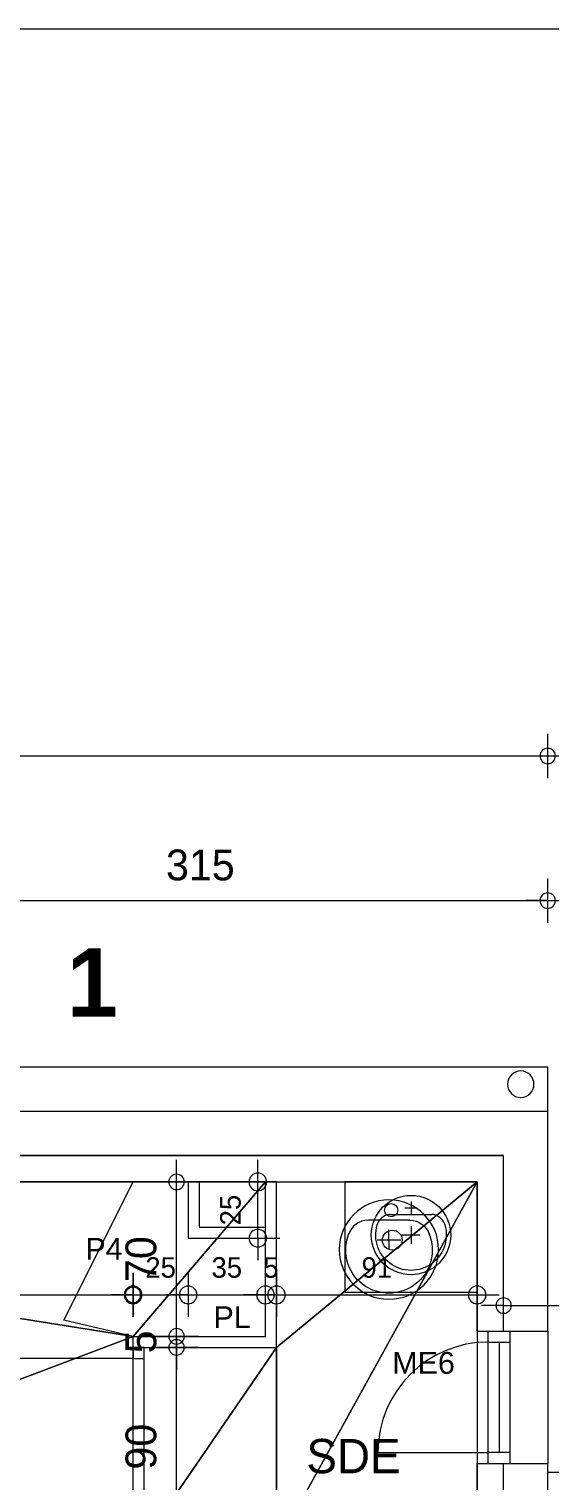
# Model space of a CAD drawing. Header units: metres. Extents: x 1.8 to 67.5, y -52.8 to -10.8.
# Drawn here: x 34.95 to 37.31, y -17.35 to -10.77 of the extents above; entities that cross this region are included whole.
import ezdxf
from ezdxf.enums import TextEntityAlignment as Align
from ezdxf.lldxf.tags import DXFTag

# ---------------------------------------------------------------- set-up
doc = ezdxf.new("R2010")
doc.units = ezdxf.units.M
doc.header["$MEASUREMENT"] = 0
for name, color, linetype in [('Calque commun', 7, 'Continuous'), ('Calque2', 7, 'Continuous'), ('Calque4', 7, 'Continuous'), ('Calque90', 7, 'Continuous'), ('Textes', 7, 'Continuous')]:
    doc.layers.add(name, color=color, linetype=linetype)
doc.styles.add('Arial8', font='arial.ttf', dxfattribs={"height": 0.098961})
doc.styles.add('Century Gothic', font='GOTHICB.TTF', dxfattribs={"height": 0.31023})
doc.styles.add('Century Gothic11', font='GOTHIC.TTF', dxfattribs={"height": 0.139636})
doc.styles.add('Century Gothic19', font='GOTHIC.TTF', dxfattribs={"height": 0.155151})
doc.styles.add('Century Gothic21', font='GOTHIC.TTF', dxfattribs={"height": 0.09309})
tags = doc.linetypes.add('HIDDEN2', pattern=[0.1875, 0.125, -0.0625]).pattern_tags.tags
tags[6:7] = [DXFTag(74, 4), DXFTag(75, 0), DXFTag(340, '0'), DXFTag(46, 1.0), DXFTag(50, 0.0), DXFTag(44, 0.0), DXFTag(45, 0.0)]
tags[4:5] = [DXFTag(74, 4), DXFTag(75, 0), DXFTag(340, '0'), DXFTag(46, 1.0), DXFTag(50, 0.0), DXFTag(44, 0.0), DXFTag(45, 0.0)]

# ---------------------------------------------------------------- blocks, each defined once
blk = doc.blocks.new('Block52770')
at = {"layer": 'Calque commun', "color": 7, "linetype": 'Continuous', "lineweight": 18}
for p, q in [((37.3037, -16.667), (37.3037, -15.6712)), ((37.3037, -19.5687), (37.3037, -17.267))]:
    blk.add_line(p, q, dxfattribs=at)
at = {"layer": 'Calque commun', "color": 7, "linetype": 'Continuous', "lineweight": 9}
for p, q in [((37.1037, -16.667), (37.1037, -15.8712)), ((36.9837, -16.667), (36.9837, -15.9912)), ((36.9837, -19.5687), (36.9837, -17.267)), ((37.1037, -19.5687), (37.1037, -17.267))]:
    blk.add_line(p, q, dxfattribs=at)
blk = doc.blocks.new('Block52771')
at = {"layer": 'Calque commun', "color": 7, "linetype": 'Continuous', "lineweight": 18}
for p, q in [((30.7037, -15.6712), (32.9537, -15.6712)), ((34.1537, -15.6712), (37.3037, -15.6712))]:
    blk.add_line(p, q, dxfattribs=at)
at = {"layer": 'Calque commun', "color": 7, "linetype": 'Continuous', "lineweight": 9}
for p, q in [((30.9037, -15.8712), (32.9537, -15.8712)), ((34.1537, -15.8712), (37.1037, -15.8712)), ((31.0238, -15.9912), (32.9537, -15.9912)), ((34.1537, -15.9912), (36.9837, -15.9912))]:
    blk.add_line(p, q, dxfattribs=at)
blk = doc.blocks.new('@PRES_1_$$_1-4')
at = {"layer": 'Calque commun', "color": 5, "linetype": 'Continuous', "lineweight": 9}
for p, q in [((0, 0.32), (0.6, 0.32)), ((0.6, 0.15), (0, 0.15)), ((0.05, 0.05), (0.05, 0.15)), ((0.55, 0.15), (0.55, 0.05)), ((0.05, 0.1), (0.55, 0.1)), ((0.6, 0.05), (0, 0.05)), ((0, 0), (0.6, 0))]:
    blk.add_line(p, q, dxfattribs=at)
blk = doc.blocks.new('@PRES_1_$$_1-5')
at = {"layer": 'Calque commun', "color": 0, "linetype": 'ByBlock', "lineweight": -2}
blk.add_line((0, 0), (0, 0.32), dxfattribs=at)
blk = doc.blocks.new('@PRES_1_$$_1-6')
at = {"layer": 'Calque commun', "color": 0, "linetype": 'ByBlock', "lineweight": -2}
blk.add_line((0, 0), (0, 0.32), dxfattribs=at)
blk = doc.blocks.new('INTER_2D_COMB2')
at = {"layer": 'Calque4', "color": 0, "linetype": 'ByBlock', "lineweight": -2}
blk.add_blockref('@PRES_1_$$_1-4', (0, 0), dxfattribs=at)
at = {"layer": 'Calque4', "color": 7, "linetype": 'Continuous', "lineweight": 9}
blk.add_blockref('@PRES_1_$$_1-5', (0, 0), dxfattribs=at)
at = {"layer": 'Calque4', "color": 7, "linetype": 'Continuous', "lineweight": 9, "extrusion": (0, 0, -1), "xscale": -1, "yscale": -1, "zscale": -1, "rotation": -180}
blk.add_blockref('@PRES_1_$$_1-6', (-0.6, 0), dxfattribs=at)
blk = doc.blocks.new('PLACED_COMB2')
at = {"layer": 'Calque4', "color": 0, "linetype": 'ByBlock', "lineweight": -2}
blk.add_blockref('INTER_2D_COMB2', (0, 0), dxfattribs=at)
blk = doc.blocks.new('new69')
at = {"layer": 'Calque commun', "color": 5, "linetype": 'Continuous', "lineweight": 9}
blk.add_arc((0, 0), 0.5, 0, 359.99941, dxfattribs=at)
blk = doc.blocks.new('new70')
at = {"layer": 'Calque commun', "color": 5, "linetype": 'Continuous', "lineweight": 9}
blk.add_arc((0, 0), 0.5, 0, 359.99941, dxfattribs=at)
blk = doc.blocks.new('DimLine53548')
at = {"layer": 'Calque commun', "color": 5, "linetype": 'Continuous', "lineweight": 9}
for p, q in [((34.1537, -14.8163), (34.1537, -14.6163)), ((37.3037, -14.8163), (37.3037, -14.6163)), ((34.1537, -14.7163), (34.0537, -14.7163)), ((34.1537, -14.7163), (37.3037, -14.7163)), ((37.3037, -14.7163), (37.4037, -14.7163))]:
    blk.add_line(p, q, dxfattribs=at)
at = {"layer": 'Calque commun', "color": 5, "linetype": 'Continuous', "lineweight": 9, "xscale": 0.07000000029802322, "yscale": 0.07000000029802322, "zscale": 0.07000000029802322}
for name, p in [('new69', (34.1537, -14.7163)), ('new70', (37.3037, -14.7163))]:
    blk.add_blockref(name, p, dxfattribs=at)
at = {"layer": 'Calque commun', "color": 5, "linetype": 'Continuous', "lineweight": 9, "style": 'Century Gothic11'}
blk.add_text('315', height=0.13964, dxfattribs=at).set_placement((35.7287, -14.6663), align=Align.BOTTOM_CENTER)
blk = doc.blocks.new('new81')
at = {"layer": 'Calque commun', "color": 5, "linetype": 'Continuous', "lineweight": 9}
blk.add_arc((0, 0), 0.5, 0, 359.99941, dxfattribs=at)
blk = doc.blocks.new('new82')
at = {"layer": 'Calque commun', "color": 5, "linetype": 'Continuous', "lineweight": 9}
blk.add_arc((0, 0), 0.5, 0, 359.99941, dxfattribs=at)
blk = doc.blocks.new('DimLine54847')
at = {"layer": 'Calque commun', "color": 5, "linetype": 'Continuous', "lineweight": 9}
for p, q in [((37.1037, -16.6517), (37.1037, -16.4517)), ((40.0837, -16.6517), (40.0837, -16.4517)), ((37.1037, -16.5517), (37.0037, -16.5517)), ((37.1037, -16.5517), (40.0837, -16.5517)), ((40.0837, -16.5517), (40.1837, -16.5517))]:
    blk.add_line(p, q, dxfattribs=at)
at = {"layer": 'Calque commun', "color": 5, "linetype": 'Continuous', "lineweight": 9, "xscale": 0.07000000029802322, "yscale": 0.07000000029802322, "zscale": 0.07000000029802322}
for name, p in [('new81', (37.1037, -16.5517)), ('new82', (40.0837, -16.5517))]:
    blk.add_blockref(name, p, dxfattribs=at)
at = {"layer": 'Calque commun', "color": 5, "linetype": 'Continuous', "lineweight": 9, "style": 'Century Gothic11'}
blk.add_text('298', height=0.13964, dxfattribs=at).set_placement((38.5937, -16.5017), align=Align.BOTTOM_CENTER)
blk = doc.blocks.new('new110')
at = {"layer": 'Calque commun', "color": 5, "linetype": 'Continuous', "lineweight": 9}
blk.add_arc((0, 0), 0.5, 0, 359.99941, dxfattribs=at)
blk = doc.blocks.new('DimLine55493')
at = {"layer": 'Calque commun', "color": 5, "linetype": 'Continuous', "lineweight": 9}
for p, q in [((37.3037, -14.1607), (37.3037, -13.9607)), ((30.7037, -14.0607), (37.3037, -14.0607)), ((37.3037, -14.0607), (37.4037, -14.0607))]:
    blk.add_line(p, q, dxfattribs=at)
at = {"layer": 'Calque commun', "color": 5, "linetype": 'Continuous', "lineweight": 9, "xscale": 0.07000000029802322, "yscale": 0.07000000029802322, "zscale": 0.07000000029802322}
blk.add_blockref('new110', (37.3037, -14.0607), dxfattribs=at)
blk = doc.blocks.new('new111')
at = {"layer": 'Calque commun', "color": 5, "linetype": 'Continuous', "lineweight": 9}
blk.add_arc((0, 0), 0.5, 0, 359.99941, dxfattribs=at)
blk = doc.blocks.new('new112')
at = {"layer": 'Calque commun', "color": 5, "linetype": 'Continuous', "lineweight": 9}
blk.add_arc((0, 0), 0.5, 0, 359.99941, dxfattribs=at)
blk = doc.blocks.new('DimLine55501')
at = {"layer": 'Calque commun', "color": 5, "linetype": 'Continuous', "lineweight": 9}
for p, q in [((37.3037, -14.8163), (37.3037, -14.6163)), ((43.5037, -14.8163), (43.5037, -14.6163)), ((37.3037, -14.7163), (37.2037, -14.7163)), ((37.3037, -14.7163), (43.5037, -14.7163)), ((43.5037, -14.7163), (43.6037, -14.7163))]:
    blk.add_line(p, q, dxfattribs=at)
at = {"layer": 'Calque commun', "color": 5, "linetype": 'Continuous', "lineweight": 9, "xscale": 0.07000000029802322, "yscale": 0.07000000029802322, "zscale": 0.07000000029802322}
for name, p in [('new111', (37.3037, -14.7163)), ('new112', (43.5037, -14.7163))]:
    blk.add_blockref(name, p, dxfattribs=at)
at = {"layer": 'Calque commun', "color": 5, "linetype": 'Continuous', "lineweight": 9, "style": 'Century Gothic11'}
blk.add_text('620', height=0.13964, dxfattribs=at).set_placement((40.4037, -14.6663), align=Align.BOTTOM_CENTER)
blk = doc.blocks.new('@PRES_1_$$_1-52')
at = {"layer": 'Calque commun', "color": 5, "linetype": 'Continuous', "lineweight": 9}
blk.add_line((0.05, 0.05), (0.05, 0.85), dxfattribs=at)
at = {"layer": 'Calque commun', "color": 5, "linetype": 'Continuous', "lineweight": 9, "extrusion": (0, 0, -1)}
blk.add_arc((-0.05, 0.05), 0.8, 90, 180, dxfattribs=at)
at = {"layer": 'Calque commun', "color": 5, "linetype": 'Continuous', "lineweight": 9}
mesh = blk.add_polyface(dxfattribs=at)
corners = [(0, 0), (0, 0.05), (0.05, 0.05), (0.05, 0)]
mesh.append_faces([[corners[k] for k in face] for face in [(0, 1, 2, 3)]], dxfattribs={"color": 5})
mesh = blk.add_polyface(dxfattribs=at)
corners = [(0.85, 0), (0.85, 0.05), (0.9, 0.05), (0.9, 0)]
mesh.append_faces([[corners[k] for k in face] for face in [(0, 1, 2, 3)]], dxfattribs={"color": 5})
blk = doc.blocks.new('@PRES_1_$$_1-53')
at = {"layer": 'Calque commun', "color": 0, "linetype": 'ByBlock', "lineweight": -2}
blk.add_line((0, 0), (0, 0.05), dxfattribs=at)
blk = doc.blocks.new('@PRES_1_$$_1-54')
at = {"layer": 'Calque commun', "color": 0, "linetype": 'ByBlock', "lineweight": -2}
blk.add_line((0, 0), (0, 0.05), dxfattribs=at)
blk = doc.blocks.new('INTER_2D_COMB18')
at = {"layer": 'Calque commun', "color": 0, "linetype": 'ByBlock', "lineweight": -2}
blk.add_blockref('@PRES_1_$$_1-52', (0, 0), dxfattribs=at)
at = {"layer": 'Calque commun', "color": 15, "linetype": 'Continuous', "lineweight": 18}
blk.add_blockref('@PRES_1_$$_1-53', (0, 0), dxfattribs=at)
at = {"layer": 'Calque commun', "color": 15, "linetype": 'Continuous', "lineweight": 18, "extrusion": (0, 0, -1), "xscale": -1, "yscale": -1, "zscale": -1, "rotation": -180}
blk.add_blockref('@PRES_1_$$_1-54', (-0.9, 0), dxfattribs=at)
blk = doc.blocks.new('PLACED_COMB18')
at = {"layer": 'Calque commun', "color": 0, "linetype": 'ByBlock', "lineweight": -2}
blk.add_blockref('INTER_2D_COMB18', (0, 0), dxfattribs=at)
blk = doc.blocks.new('xmodule1pdniv1-59')
at = {"layer": 'Calque commun', "color": 5, "linetype": 'Continuous', "lineweight": 9}
blk.add_arc((0, 0), 0.5, 0, 359.99941, dxfattribs=at)
blk = doc.blocks.new('xmodule1pdniv1-60')
at = {"layer": 'Calque commun', "color": 5, "linetype": 'Continuous', "lineweight": 9}
blk.add_arc((0, 0), 0.5, 0, 359.99941, dxfattribs=at)
blk = doc.blocks.new('DimLine53854-2')
at = {"layer": 'Calque commun', "color": 5, "linetype": 'Continuous', "lineweight": 9}
for p, q in [((35.6209, -16.7413), (35.6209, -16.6413)), ((35.7209, -16.7413), (35.5209, -16.7413)), ((35.6209, -17.6412), (35.6209, -16.7413)), ((35.7209, -17.6412), (35.5209, -17.6412)), ((35.6209, -17.6412), (35.6209, -17.7412))]:
    blk.add_line(p, q, dxfattribs=at)
at = {"layer": 'Calque commun', "color": 5, "linetype": 'Continuous', "lineweight": 9, "xscale": 0.07000000029802322, "yscale": 0.07000000029802322, "zscale": 0.07000000029802322, "rotation": 90}
for name, p in [('xmodule1pdniv1-60', (35.6209, -16.7413)), ('xmodule1pdniv1-59', (35.6209, -17.6412))]:
    blk.add_blockref(name, p, dxfattribs=at)
at = {"layer": 'Calque commun', "color": 5, "linetype": 'Continuous', "lineweight": 9, "style": 'Century Gothic11'}
blk.add_text('90', height=0.13964, rotation=90, dxfattribs=at).set_placement((35.5709, -17.1913), align=Align.BOTTOM_CENTER)
blk = doc.blocks.new('xmodule1pdniv1-61')
at = {"layer": 'Calque commun', "color": 5, "linetype": 'Continuous', "lineweight": 9}
blk.add_arc((0, 0), 0.5, 0, 359.99941, dxfattribs=at)
blk = doc.blocks.new('xmodule1pdniv1-62')
at = {"layer": 'Calque commun', "color": 5, "linetype": 'Continuous', "lineweight": 9}
blk.add_arc((0, 0), 0.5, 0, 359.99941, dxfattribs=at)
blk = doc.blocks.new('DimLine53862-2')
at = {"layer": 'Calque commun', "color": 5, "linetype": 'Continuous', "lineweight": 9}
for p, q in [((35.6209, -16.6913), (35.6209, -16.5913)), ((35.7209, -16.6913), (35.5209, -16.6913)), ((35.6209, -16.7413), (35.6209, -16.6913)), ((35.7209, -16.7413), (35.5209, -16.7413)), ((35.6209, -16.7413), (35.6209, -16.8413))]:
    blk.add_line(p, q, dxfattribs=at)
at = {"layer": 'Calque commun', "color": 5, "linetype": 'Continuous', "lineweight": 9, "xscale": 0.07000000029802322, "yscale": 0.07000000029802322, "zscale": 0.07000000029802322, "rotation": 90}
for name, p in [('xmodule1pdniv1-62', (35.6209, -16.6913)), ('xmodule1pdniv1-61', (35.6209, -16.7413))]:
    blk.add_blockref(name, p, dxfattribs=at)
at = {"layer": 'Calque commun', "color": 5, "linetype": 'Continuous', "lineweight": 9, "style": 'Century Gothic11'}
blk.add_text('5', height=0.1396, rotation=90, dxfattribs=at).set_placement((35.5709, -16.7163), align=Align.BOTTOM_CENTER)
blk = doc.blocks.new('xmodule1pdniv1-63')
at = {"layer": 'Calque commun', "color": 5, "linetype": 'Continuous', "lineweight": 9}
blk.add_arc((0, 0), 0.5, 0, 359.99941, dxfattribs=at)
blk = doc.blocks.new('xmodule1pdniv1-64')
at = {"layer": 'Calque commun', "color": 5, "linetype": 'Continuous', "lineweight": 9}
blk.add_arc((0, 0), 0.5, 0, 359.99941, dxfattribs=at)
blk = doc.blocks.new('DimLine53870-2')
at = {"layer": 'Calque commun', "color": 5, "linetype": 'Continuous', "lineweight": 9}
for p, q in [((35.6209, -15.9912), (35.6209, -15.8912)), ((35.7209, -15.9912), (35.5209, -15.9912)), ((35.6209, -16.6913), (35.6209, -15.9912)), ((35.7209, -16.6913), (35.5209, -16.6913)), ((35.6209, -16.6913), (35.6209, -16.7913))]:
    blk.add_line(p, q, dxfattribs=at)
at = {"layer": 'Calque commun', "color": 5, "linetype": 'Continuous', "lineweight": 9, "xscale": 0.07000000029802322, "yscale": 0.07000000029802322, "zscale": 0.07000000029802322, "rotation": 90}
for name, p in [('xmodule1pdniv1-64', (35.6209, -15.9912)), ('xmodule1pdniv1-63', (35.6209, -16.6913))]:
    blk.add_blockref(name, p, dxfattribs=at)
at = {"layer": 'Calque commun', "color": 5, "linetype": 'Continuous', "lineweight": 9, "style": 'Century Gothic11'}
blk.add_text('70', height=0.13964, rotation=90, dxfattribs=at).set_placement((35.5709, -16.3412), align=Align.BOTTOM_CENTER)
blk = doc.blocks.new('xmodule1pdniv1-79')
at = {"layer": 'Calque commun', "color": 5, "linetype": 'Continuous', "lineweight": 9}
blk.add_arc((0, 0), 0.5, 0, 359.99941, dxfattribs=at)
blk = doc.blocks.new('xmodule1pdniv1-80')
at = {"layer": 'Calque commun', "color": 5, "linetype": 'Continuous', "lineweight": 9}
blk.add_arc((0, 0), 0.5, 0, 359.99941, dxfattribs=at)
blk = doc.blocks.new('DimLine53934-2')
at = {"layer": 'Calque commun', "color": 5, "linetype": 'Continuous', "lineweight": 9}
for p, q in [((31.0238, -16.6034), (31.0238, -16.4034)), ((35.4237, -16.4034), (35.4237, -16.6034)), ((31.0238, -16.5034), (30.9238, -16.5034)), ((31.0238, -16.5034), (35.4237, -16.5034)), ((35.4237, -16.5034), (35.5237, -16.5034))]:
    blk.add_line(p, q, dxfattribs=at)
at = {"layer": 'Calque commun', "color": 5, "linetype": 'Continuous', "lineweight": 9, "xscale": 0.07000000029802322, "yscale": 0.07000000029802322, "zscale": 0.07000000029802322}
for name, p in [('xmodule1pdniv1-79', (31.0238, -16.5034)), ('xmodule1pdniv1-80', (35.4237, -16.5034))]:
    blk.add_blockref(name, p, dxfattribs=at)
at = {"layer": 'Calque commun', "color": 5, "linetype": 'Continuous', "lineweight": 9, "style": 'Century Gothic11'}
blk.add_text('440', height=0.13964, dxfattribs=at).set_placement((33.2237, -16.4534), align=Align.BOTTOM_CENTER)
blk = doc.blocks.new('xmodule1pdniv1-81')
at = {"layer": 'Calque commun', "color": 5, "linetype": 'Continuous', "lineweight": 9}
blk.add_arc((0, 0), 0.5, 0, 359.99941, dxfattribs=at)
blk = doc.blocks.new('xmodule1pdniv1-82')
at = {"layer": 'Calque commun', "color": 5, "linetype": 'Continuous', "lineweight": 9}
blk.add_arc((0, 0), 0.5, 0, 359.99941, dxfattribs=at)
blk = doc.blocks.new('DimLine53950-2')
at = {"layer": 'Calque commun', "color": 5, "linetype": 'Continuous', "lineweight": 9}
for p, q in [((36.0237, -16.6034), (36.0237, -16.4034)), ((36.0737, -16.4034), (36.0737, -16.6034)), ((36.0237, -16.5034), (35.9237, -16.5034)), ((36.0237, -16.5034), (36.0737, -16.5034)), ((36.0737, -16.5034), (36.1737, -16.5034))]:
    blk.add_line(p, q, dxfattribs=at)
at = {"layer": 'Calque commun', "color": 5, "linetype": 'Continuous', "lineweight": 9, "xscale": 0.07999999821186066, "yscale": 0.07999999821186066, "zscale": 0.07999999821186066}
for name, p in [('xmodule1pdniv1-81', (36.0237, -16.5034)), ('xmodule1pdniv1-82', (36.0737, -16.5034))]:
    blk.add_blockref(name, p, dxfattribs=at)
at = {"layer": 'Calque commun', "color": 5, "linetype": 'Continuous', "lineweight": 9, "style": 'Century Gothic21'}
blk.add_text('5', height=0.0931, dxfattribs=at).set_placement((36.0487, -16.4534), align=Align.BOTTOM_CENTER)
blk = doc.blocks.new('xmodule1pdniv1-83')
at = {"layer": 'Calque commun', "color": 5, "linetype": 'Continuous', "lineweight": 9}
blk.add_arc((0, 0), 0.5, 0, 359.99941, dxfattribs=at)
blk = doc.blocks.new('xmodule1pdniv1-84')
at = {"layer": 'Calque commun', "color": 5, "linetype": 'Continuous', "lineweight": 9}
blk.add_arc((0, 0), 0.5, 0, 359.99941, dxfattribs=at)
blk = doc.blocks.new('DimLine53958-2')
at = {"layer": 'Calque commun', "color": 5, "linetype": 'Continuous', "lineweight": 9}
for p, q in [((36.0737, -16.4034), (36.0737, -16.6034)), ((36.9837, -16.4034), (36.9837, -16.6034)), ((36.0737, -16.5034), (35.9737, -16.5034)), ((36.0737, -16.5034), (36.9837, -16.5034)), ((36.9837, -16.5034), (37.0837, -16.5034))]:
    blk.add_line(p, q, dxfattribs=at)
at = {"layer": 'Calque commun', "color": 5, "linetype": 'Continuous', "lineweight": 9, "xscale": 0.07999999821186066, "yscale": 0.07999999821186066, "zscale": 0.07999999821186066}
for name, p in [('xmodule1pdniv1-83', (36.0737, -16.5034)), ('xmodule1pdniv1-84', (36.9837, -16.5034))]:
    blk.add_blockref(name, p, dxfattribs=at)
at = {"layer": 'Calque commun', "color": 5, "linetype": 'Continuous', "lineweight": 9, "style": 'Century Gothic21'}
blk.add_text('91', height=0.09309, dxfattribs=at).set_placement((36.5287, -16.4534), align=Align.BOTTOM_CENTER)
blk = doc.blocks.new('vasque1')
at = {"layer": 'Calque2', "color": 6, "linetype": 'Continuous', "lineweight": 9}
for p, q in [((-0.094, -0.092), (0.094, -0.092)), ((-0.0533, -0.182), (0.0533, -0.182)), ((0, -0.182), (0, -0.135)), ((0, -0.182), (0, -0.224))]:
    blk.add_line(p, q, dxfattribs=at)
at = {"layer": 'Calque2', "color": 6, "linetype": 'Continuous', "lineweight": 9, "flags": 128}
for points in [[(0, -0.45, -1), (0, 0)], [(0, 0, -1), (0, -0.45)], [(0.02, -0.046, 1), (-0.04, -0.046, 1), (0.02, -0.046)], [(-0.094, -0.092, 0.324927), (-0.1834, -0.157)], [(0.094, -0.092, -0.324927), (0.1834, -0.157)], [(-0.1814, -0.1514, 1.494518), (0.1814, -0.1514)], [(0.03, -0.182, 1), (-0.06, -0.182, 1), (0.03, -0.182)]]:
    blk.add_lwpolyline(points, format="xyb", dxfattribs=at)
blk = doc.blocks.new('vasqu450')
at = {"layer": 'Calque commun', "color": 6, "linetype": 'Continuous', "lineweight": 9}
blk.add_line((0.1207, 0.1168), (-0.1173, 0.117), dxfattribs=at)
for radius, start, end in [(0.225, 359.99999, 359.9994), (0.2, 158.39995, 21.60003)]:
    blk.add_arc((0, 0), radius, start, end, dxfattribs=at)
at = {"layer": 'Calque commun', "color": 6, "linetype": 'Continuous', "lineweight": 9, "extrusion": (0, 0, -1)}
for centre, start, end in [((0.112, 0.0327), 28.97343, 86.40656), ((-0.112, 0.0327), 93.59344, 151.02657)]:
    blk.add_arc(centre, 0.0845, start, end, dxfattribs=at)
at = {"layer": 'Calque90', "color": 6, "linetype": 'Continuous', "lineweight": 9}
for p, q in [((0, 0.19), (0, 0.12)), ((0.035, 0.155), (-0.035, 0.155)), ((-0.05, 0), (0.05, 0)), ((0, 0.05), (0, -0.05))]:
    blk.add_line(p, q, dxfattribs=at)
blk = doc.blocks.new('meuble vasque 60x50')
at = {"layer": 'Calque commun', "color": 0, "linetype": 'ByBlock', "lineweight": -2, "xscale": 0.800000011920929, "yscale": 0.800000011920929, "zscale": 0.800000011920929}
blk.add_blockref('vasqu450', (0.2994, -0.241), dxfattribs=at)
at = {"layer": 'Calque commun', "color": 0, "linetype": 'ByBlock', "lineweight": -2}
blk.add_blockref('vasque1', (0.3994, -0.0819), dxfattribs=at)
at = {"layer": 'Calque commun', "color": 6, "linetype": 'Continuous', "lineweight": 9}
mesh = blk.add_polyface(dxfattribs=at)
corners = [(-0.0006, -0.0002), (0.5994, -0.0002), (0.5994, -0.5002), (-0.0006, -0.5002)]
mesh.append_faces([[corners[k] for k in face] for face in [(0, 1, 2, 3)]], dxfattribs={"color": 6})
blk = doc.blocks.new('xmodule1pdniv1-115')
at = {"layer": 'Calque commun', "color": 5, "linetype": 'Continuous', "lineweight": 9}
blk.add_arc((0, 0), 0.5, 0, 359.99941, dxfattribs=at)
blk = doc.blocks.new('xmodule1pdniv1-116')
at = {"layer": 'Calque commun', "color": 5, "linetype": 'Continuous', "lineweight": 9}
blk.add_arc((0, 0), 0.5, 0, 359.99941, dxfattribs=at)
blk = doc.blocks.new('DimLine60890')
at = {"layer": 'Calque commun', "color": 5, "linetype": 'Continuous', "lineweight": 9}
for p, q in [((35.4237, -16.6034), (35.4237, -16.4034)), ((35.6737, -16.4034), (35.6737, -16.6034)), ((35.4237, -16.5034), (35.3237, -16.5034)), ((35.4237, -16.5034), (35.6737, -16.5034)), ((35.6737, -16.5034), (35.7737, -16.5034))]:
    blk.add_line(p, q, dxfattribs=at)
at = {"layer": 'Calque commun', "color": 5, "linetype": 'Continuous', "lineweight": 9, "xscale": 0.07999999821186066, "yscale": 0.07999999821186066, "zscale": 0.07999999821186066}
for name, p in [('xmodule1pdniv1-115', (35.4237, -16.5034)), ('xmodule1pdniv1-116', (35.6737, -16.5034))]:
    blk.add_blockref(name, p, dxfattribs=at)
at = {"layer": 'Calque commun', "color": 5, "linetype": 'Continuous', "lineweight": 9, "style": 'Century Gothic21'}
blk.add_text('25', height=0.09309, dxfattribs=at).set_placement((35.5487, -16.4534), align=Align.BOTTOM_CENTER)
blk = doc.blocks.new('xmodule1pdniv1-117')
at = {"layer": 'Calque commun', "color": 5, "linetype": 'Continuous', "lineweight": 9}
blk.add_arc((0, 0), 0.5, 0, 359.99941, dxfattribs=at)
blk = doc.blocks.new('xmodule1pdniv1-118')
at = {"layer": 'Calque commun', "color": 5, "linetype": 'Continuous', "lineweight": 9}
blk.add_arc((0, 0), 0.5, 0, 359.99941, dxfattribs=at)
blk = doc.blocks.new('DimLine60898-2')
at = {"layer": 'Calque commun', "color": 5, "linetype": 'Continuous', "lineweight": 9}
for p, q in [((35.6737, -16.4034), (35.6737, -16.6034)), ((36.0237, -16.6034), (36.0237, -16.4034)), ((35.6737, -16.5034), (35.5737, -16.5034)), ((35.6737, -16.5034), (36.0237, -16.5034)), ((36.0237, -16.5034), (36.1237, -16.5034))]:
    blk.add_line(p, q, dxfattribs=at)
at = {"layer": 'Calque commun', "color": 5, "linetype": 'Continuous', "lineweight": 9, "xscale": 0.07999999821186066, "yscale": 0.07999999821186066, "zscale": 0.07999999821186066}
for name, p in [('xmodule1pdniv1-117', (35.6737, -16.5034)), ('xmodule1pdniv1-118', (36.0237, -16.5034))]:
    blk.add_blockref(name, p, dxfattribs=at)
at = {"layer": 'Calque commun', "color": 5, "linetype": 'Continuous', "lineweight": 9, "style": 'Century Gothic21'}
blk.add_text('35', height=0.09309, dxfattribs=at).set_placement((35.8487, -16.4534), align=Align.BOTTOM_CENTER)
blk = doc.blocks.new('xmodule1pdniv1-119')
at = {"layer": 'Calque commun', "color": 5, "linetype": 'Continuous', "lineweight": 9}
blk.add_arc((0, 0), 0.5, 0, 359.99941, dxfattribs=at)
blk = doc.blocks.new('xmodule1pdniv1-120')
at = {"layer": 'Calque commun', "color": 5, "linetype": 'Continuous', "lineweight": 9}
blk.add_arc((0, 0), 0.5, 0, 359.99941, dxfattribs=at)
blk = doc.blocks.new('DimLine60906-3')
at = {"layer": 'Calque commun', "color": 5, "linetype": 'Continuous', "lineweight": 9}
for p, q in [((35.9895, -15.9912), (35.9895, -15.8912)), ((35.8895, -15.9912), (36.0895, -15.9912)), ((35.9895, -16.2462), (35.9895, -15.9912)), ((35.8895, -16.2462), (36.0895, -16.2462)), ((35.9895, -16.2462), (35.9895, -16.3462))]:
    blk.add_line(p, q, dxfattribs=at)
at = {"layer": 'Calque commun', "color": 5, "linetype": 'Continuous', "lineweight": 9, "xscale": 0.07999999821186066, "yscale": 0.07999999821186066, "zscale": 0.07999999821186066, "rotation": 90}
for name, p in [('xmodule1pdniv1-120', (35.9895, -15.9912)), ('xmodule1pdniv1-119', (35.9895, -16.2462))]:
    blk.add_blockref(name, p, dxfattribs=at)
at = {"layer": 'Calque commun', "color": 5, "linetype": 'Continuous', "lineweight": 9, "style": 'Century Gothic21'}
blk.add_text('25', height=0.09309, rotation=90, dxfattribs=at).set_placement((35.9395, -16.1187), align=Align.BOTTOM_CENTER)
blk = doc.blocks.new('xmodule1pdniv1-127')
at = {"layer": 'Calque commun', "color": 7, "linetype": 'Continuous', "lineweight": 9}
for p, q in [((35.1106, -16.6171), (35.4237, -15.9912)), ((35.4237, -16.6913), (35.1106, -16.6171))]:
    blk.add_line(p, q, dxfattribs=at)
at = {"layer": 'Calque commun', "color": 15, "linetype": 'Continuous', "lineweight": 18}
for p, q in [((35.6737, -15.9912), (35.6737, -16.2462)), ((35.7237, -15.9912), (35.6737, -15.9912)), ((35.7237, -15.9912), (35.7237, -16.1962)), ((36.0737, -15.9912), (36.0237, -15.9912)), ((36.0237, -16.1962), (36.0237, -15.9912)), ((36.0737, -16.7413), (36.0737, -15.9912)), ((35.6737, -16.2462), (36.0237, -16.2462)), ((35.7237, -16.1962), (36.0237, -16.1962)), ((36.0237, -16.6913), (36.0237, -16.2462)), ((35.4237, -16.6913), (36.0237, -16.6913)), ((35.4237, -16.7413), (35.4237, -16.6913)), ((35.4237, -16.7413), (36.0737, -16.7413)), ((35.4237, -16.7413), (35.4737, -16.7413)), ((35.4237, -16.7413), (35.4237, -16.7413)), ((35.4737, -16.7413), (35.4737, -16.7413))]:
    blk.add_line(p, q, dxfattribs=at)
at = {"layer": 'Calque commun', "color": 5, "linetype": 'Continuous', "lineweight": 9}
for name in ['DimLine53870-2', 'DimLine60906-3', 'DimLine53934-2', 'DimLine60890', 'DimLine60898-2', 'DimLine53950-2', 'DimLine53958-2', 'DimLine53854-2', 'DimLine53862-2']:
    blk.add_blockref(name, (0, 0), dxfattribs=at)
at = {"layer": 'Calque commun', "color": 0, "linetype": 'ByBlock', "lineweight": -2, "extrusion": (0, 0, -1), "xscale": -1, "yscale": -1, "zscale": -1, "rotation": -180}
blk.add_blockref('meuble vasque 60x50', (-36.9832, -15.9911), dxfattribs=at)
at = {"layer": 'Calque commun', "color": 0, "linetype": 'ByBlock', "lineweight": -2, "extrusion": (0, 0, -1), "rotation": -90}
blk.add_blockref('PLACED_COMB18', (-35.4737, -16.7413), dxfattribs=at)
at = {"layer": 'Textes', "color": 5, "linetype": 'ByBlock', "lineweight": -2, "style": 'Arial8'}
for s, p in [('P4', (35.2074, -16.3737)), ('PL', (35.7883, -16.6834))]:
    blk.add_text(s, height=0.09896, dxfattribs=at).set_placement(p, align=Align.BOTTOM_LEFT)
at = {"layer": 'Textes', "color": 5, "linetype": 'ByBlock', "lineweight": -2, "style": 'Century Gothic19'}
blk.add_text('SDE', height=0.15515, dxfattribs=at).set_placement((36.6363, -17.1562), align=Align.TOP_RIGHT)
at = {"layer": 'Calque commun', "color": 9, "linetype": 'Continuous', "lineweight": 9}
mesh = blk.add_polyface(dxfattribs=at)
corners = [(31.3237, -18.2431), (31.3237, -18.5913), (35.4237, -17.6913), (36.0237, -18.5913), (36.0237, -17.6913), (35.4237, -16.6913), (31.0238, -18.2438), (31.0238, -15.9912), (36.0237, -15.9912), (36.0237, -16.6913)]
mesh.append_faces([[corners[k] for k in face] for face in [(2, 3, 4)]], dxfattribs={"vtx0": -1, "color": 9})
mesh.append_faces([[corners[k] for k in face] for face in [(5, 0, 2)]], dxfattribs={"vtx0": -1, "vtx1": -1, "color": 9})
mesh.append_faces([[corners[k] for k in face] for face in [(5, 7, 0)]], dxfattribs={"vtx0": -1, "vtx1": -1, "vtx2": -1, "color": 9})
mesh.append_faces([[corners[k] for k in face] for face in [(5, 8, 7), (2, 1, 3)]], dxfattribs={"vtx0": -1, "vtx2": -1, "color": 9})
mesh.append_faces([[corners[k] for k in face] for face in [(6, 0, 7)]], dxfattribs={"vtx1": -1, "color": 9})
mesh.append_faces([[corners[k] for k in face] for face in [(0, 1, 2)]], dxfattribs={"vtx1": -1, "vtx2": -1, "color": 9})
mesh.append_faces([[corners[k] for k in face] for face in [(5, 9, 8)]], dxfattribs={"vtx2": -1, "color": 9})
mesh = blk.add_polyface(dxfattribs=at)
corners = [(35.4737, -17.6163), (36.0737, -17.6412), (35.4737, -17.6412), (36.9837, -18.5913), (36.0737, -18.5913), (36.9837, -15.9912), (36.0737, -16.7413), (36.0737, -15.9912), (35.4737, -16.7413)]
mesh.append_faces([[corners[k] for k in face] for face in [(0, 1, 2), (1, 3, 4), (5, 6, 7)]], dxfattribs={"vtx0": -1, "color": 9})
mesh.append_faces([[corners[k] for k in face] for face in [(5, 1, 6), (0, 6, 1)]], dxfattribs={"vtx0": -1, "vtx1": -1, "vtx2": -1, "color": 9})
mesh.append_faces([[corners[k] for k in face] for face in [(5, 3, 1)]], dxfattribs={"vtx1": -1, "vtx2": -1, "color": 9})
mesh.append_faces([[corners[k] for k in face] for face in [(0, 8, 6)]], dxfattribs={"vtx2": -1, "color": 9})

msp = doc.modelspace()

# ---------------------------------------------------------------- linework, layer by layer
at = {"layer": 'Calque commun', "color": 12, "linetype": 'Continuous', "lineweight": 18}
for p, q in [((37.1037, -15.8712), (34.1537, -15.8712)), ((37.1037, -16.667), (37.1037, -15.8712)), ((37.1029, -16.667), (37.3037, -16.667)), ((37.1037, -17.267), (37.3037, -17.267))]:
    msp.add_line(p, q, dxfattribs=at)
at = {"layer": 'Calque commun', "color": 7, "linetype": 'HIDDEN2', "lineweight": 9}
msp.add_line((36.5337, -17.217), (37.0337, -17.217), dxfattribs=at)
at = {"layer": 'Calque commun', "color": 11, "linetype": 'Continuous', "lineweight": 18}
msp.add_arc((37.1813, -15.5484), 0.06, 90, 89.99941, dxfattribs=at)
at = {"layer": 'Calque commun', "color": 7, "linetype": 'HIDDEN2', "lineweight": 9}
msp.add_arc((37.0337, -17.217), 0.5, 90, 180, dxfattribs=at)

# ---------------------------------------------------------------- block references
at = {"layer": 'Calque commun', "color": 5, "linetype": 'Continuous', "lineweight": 9}
for name in ['DimLine55493', 'DimLine53548', 'DimLine55501', 'DimLine54847']:
    msp.add_blockref(name, (0, 0), dxfattribs=at)
at = {"layer": 'Calque commun', "color": 0, "linetype": 'ByBlock', "lineweight": -2}
for name in ['Block52771', 'Block52770', 'xmodule1pdniv1-127']:
    msp.add_blockref(name, (0, 0), dxfattribs=at)
at = {"layer": 'Calque commun', "color": 0, "linetype": 'ByBlock', "lineweight": -2, "rotation": -90.00000000000001}
msp.add_blockref('PLACED_COMB2', (36.9837, -16.667), dxfattribs=at)

# ---------------------------------------------------------------- texts
at = {"layer": 'Textes', "color": 5, "linetype": 'ByBlock', "lineweight": -2, "style": 'Century Gothic'}
msp.add_text('1', height=0.3102, dxfattribs=at).set_placement((35.1236, -14.932), align=Align.TOP_LEFT)
at = {"layer": 'Textes', "color": 5, "linetype": 'ByBlock', "lineweight": -2, "style": 'Arial8'}
msp.add_text('ME6', height=0.09896, dxfattribs=at).set_placement((36.5985, -16.8907), align=Align.BOTTOM_LEFT)

# ---------------------------------------------------------------- meshes
at = {"layer": 'Calque commun', "color": 7, "linetype": 'Continuous', "lineweight": 9}
mesh = msp.add_polyface(dxfattribs=at)
corners = [(61.7636, -10.7659), (1.7636, -10.7659), (1.7636, -52.7659), (61.7636, -52.7659)]
mesh.append_faces([[corners[k] for k in face] for face in [(0, 1, 2, 3)]], dxfattribs={"color": 7})
at = {"layer": 'Calque commun', "color": 16, "linetype": 'HIDDEN2', "lineweight": 9}
mesh = msp.add_polyface(dxfattribs=at)
corners = [(30.7038, -15.6712), (37.3037, -15.6712), (37.3037, -15.4712), (30.7038, -15.4712)]
mesh.append_faces([[corners[k] for k in face] for face in [(0, 1, 2, 3)]], dxfattribs={"color": 16})
mesh = msp.add_polyface(dxfattribs=at)
corners = [(43.5037, -17.5066), (37.3037, -17.5266), (37.3037, -17.3066), (43.5037, -17.3066)]
mesh.append_faces([[corners[k] for k in face] for face in [(0, 1, 2, 3)]], dxfattribs={"color": 16})

doc.saveas('drawing.dxf')
